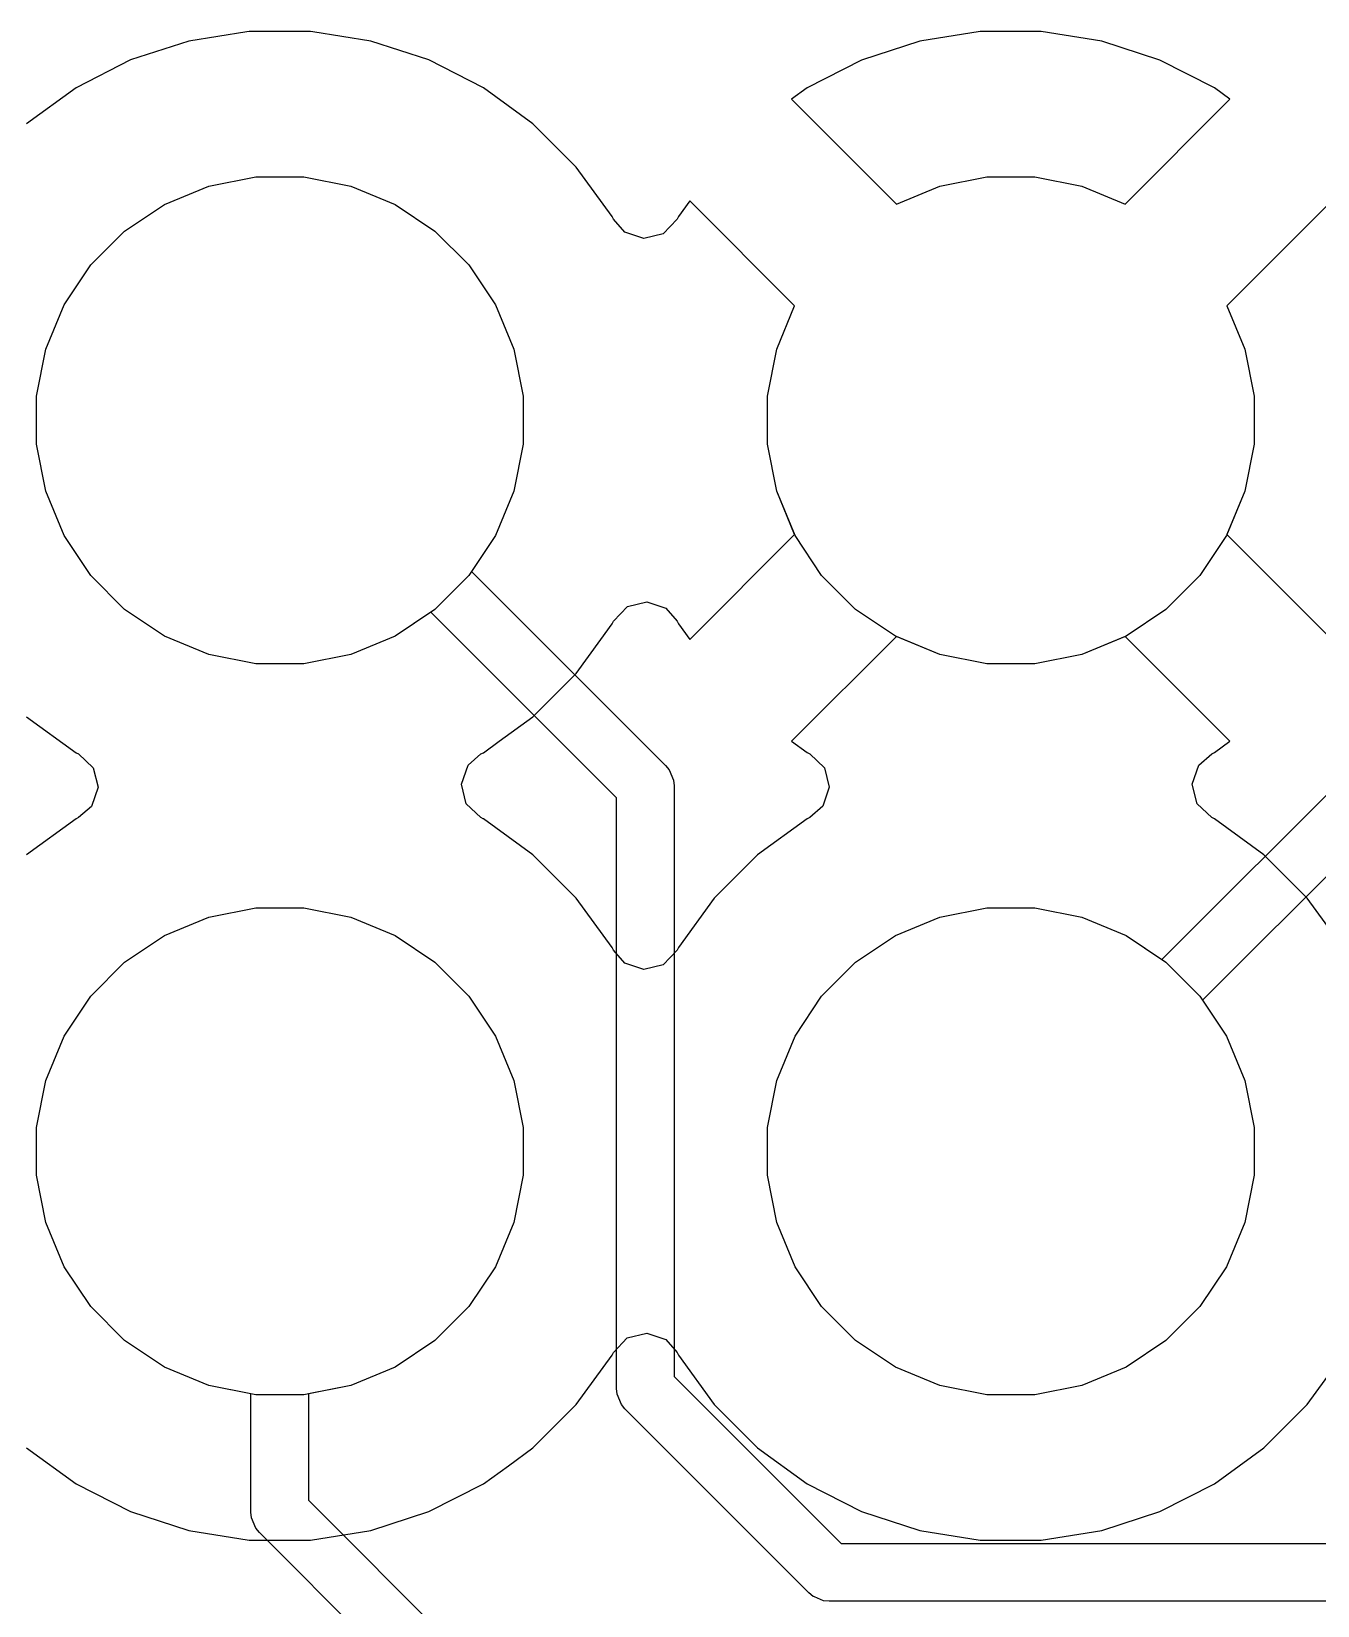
# Model space of a CAD drawing. Header units: inches. Extents: x 6.57 to 9.79, y -8.72 to -3.17.
# Drawn here: x 8.1074 to 8.2833, y -7.662 to -7.4467 of the extents above; entities that cross this region are included whole.
import ezdxf

# ---------------------------------------------------------------- set-up
doc = ezdxf.new("R2010")
doc.units = ezdxf.units.IN
doc.header["$MEASUREMENT"] = 0
doc.layers.add('In2.Cu', color=33, linetype='CONTINUOUS', true_color=0xce7d2c)

msp = doc.modelspace()

# ---------------------------------------------------------------- linework, layer by layer
at = {"layer": 'In2.Cu', "linetype": 'CONTINUOUS'}
for p, q in [((8.13685, -7.44677), (8.12892, -7.44802)), ((8.13685, -7.44677), (8.12892, -7.44802)), ((8.13685, -7.44677), (8.12892, -7.44802)), ((8.13685, -7.44677), (8.12892, -7.44802)), ((8.13719, -7.44671), (8.13685, -7.44677)), ((8.13719, -7.44671), (8.13685, -7.44677)), ((8.13719, -7.44671), (8.13685, -7.44677)), ((8.13719, -7.44671), (8.13685, -7.44677)), ((8.14555, -7.44671), (8.13719, -7.44671)), ((8.14555, -7.44671), (8.13719, -7.44671)), ((8.14555, -7.44671), (8.13719, -7.44671)), ((8.14555, -7.44671), (8.13719, -7.44671)), ((8.14589, -7.44677), (8.14555, -7.44671)), ((8.14589, -7.44677), (8.14555, -7.44671)), ((8.14589, -7.44677), (8.14555, -7.44671)), ((8.14589, -7.44677), (8.14555, -7.44671)), ((8.15382, -7.44802), (8.14589, -7.44677)), ((8.15382, -7.44802), (8.14589, -7.44677)), ((8.15382, -7.44802), (8.14589, -7.44677)), ((8.15382, -7.44802), (8.14589, -7.44677)), ((8.23719, -7.44673), (8.22892, -7.44804)), ((8.23719, -7.44673), (8.22892, -7.44804)), ((8.23719, -7.44673), (8.22892, -7.44804)), ((8.23719, -7.44673), (8.22892, -7.44804)), ((8.24555, -7.44673), (8.23719, -7.44673)), ((8.24555, -7.44673), (8.23719, -7.44673)), ((8.24555, -7.44673), (8.23719, -7.44673)), ((8.24555, -7.44673), (8.23719, -7.44673)), ((8.25382, -7.44804), (8.24555, -7.44673)), ((8.25382, -7.44804), (8.24555, -7.44673)), ((8.25382, -7.44804), (8.24555, -7.44673)), ((8.25382, -7.44804), (8.24555, -7.44673)), ((8.12892, -7.44802), (8.12096, -7.45061)), ((8.12892, -7.44802), (8.12096, -7.45061)), ((8.12892, -7.44802), (8.12096, -7.45061)), ((8.12892, -7.44802), (8.12096, -7.45061)), ((8.16178, -7.45061), (8.15382, -7.44802)), ((8.15382, -7.44802), (8.15382, -7.44802)), ((8.15382, -7.44802), (8.15382, -7.44802)), ((8.16178, -7.45061), (8.15382, -7.44802)), ((8.15382, -7.44802), (8.15382, -7.44802)), ((8.15382, -7.44802), (8.15382, -7.44802)), ((8.16178, -7.45061), (8.15382, -7.44802)), ((8.15382, -7.44802), (8.15382, -7.44802)), ((8.15382, -7.44802), (8.15382, -7.44802)), ((8.16178, -7.45061), (8.15382, -7.44802)), ((8.15382, -7.44802), (8.15382, -7.44802)), ((8.15382, -7.44802), (8.15382, -7.44802)), ((8.22892, -7.44804), (8.22097, -7.45063)), ((8.22892, -7.44804), (8.22097, -7.45063)), ((8.22892, -7.44804), (8.22097, -7.45063)), ((8.22892, -7.44804), (8.22097, -7.45063)), ((8.22892, -7.44804), (8.22892, -7.44804)), ((8.22892, -7.44804), (8.22892, -7.44804)), ((8.22892, -7.44804), (8.22892, -7.44804)), ((8.22892, -7.44804), (8.22892, -7.44804)), ((8.26177, -7.45063), (8.25382, -7.44804)), ((8.26177, -7.45063), (8.25382, -7.44804)), ((8.26177, -7.45063), (8.25382, -7.44804)), ((8.26177, -7.45063), (8.25382, -7.44804)), ((8.12096, -7.45061), (8.1135, -7.45441)), ((8.12096, -7.45061), (8.1135, -7.45441)), ((8.12096, -7.45061), (8.1135, -7.45441)), ((8.12096, -7.45061), (8.1135, -7.45441)), ((8.16924, -7.45441), (8.16178, -7.45061)), ((8.16178, -7.45061), (8.16178, -7.45061)), ((8.16178, -7.45061), (8.16178, -7.45061)), ((8.16924, -7.45441), (8.16178, -7.45061)), ((8.16178, -7.45061), (8.16178, -7.45061)), ((8.16178, -7.45061), (8.16178, -7.45061)), ((8.16924, -7.45441), (8.16178, -7.45061)), ((8.16178, -7.45061), (8.16178, -7.45061)), ((8.16178, -7.45061), (8.16178, -7.45061)), ((8.16924, -7.45441), (8.16178, -7.45061)), ((8.16178, -7.45061), (8.16178, -7.45061)), ((8.16178, -7.45061), (8.16178, -7.45061)), ((8.22097, -7.45063), (8.21351, -7.45443)), ((8.22097, -7.45063), (8.21351, -7.45443)), ((8.22097, -7.45063), (8.21351, -7.45443)), ((8.22097, -7.45063), (8.21351, -7.45443)), ((8.26923, -7.45442), (8.26177, -7.45063)), ((8.26923, -7.45442), (8.26177, -7.45063)), ((8.26923, -7.45442), (8.26177, -7.45063)), ((8.26923, -7.45442), (8.26177, -7.45063)), ((8.1135, -7.45441), (8.10673, -7.45933)), ((8.1135, -7.45441), (8.10673, -7.45933)), ((8.1135, -7.45441), (8.10673, -7.45933)), ((8.1135, -7.45441), (8.10673, -7.45933)), ((8.17601, -7.45933), (8.16924, -7.45441)), ((8.17601, -7.45933), (8.16924, -7.45441)), ((8.17601, -7.45933), (8.16924, -7.45441)), ((8.17601, -7.45933), (8.16924, -7.45441)), ((8.21351, -7.45443), (8.21138, -7.45597)), ((8.21351, -7.45443), (8.21138, -7.45597)), ((8.21351, -7.45443), (8.21138, -7.45597)), ((8.21351, -7.45443), (8.21138, -7.45597)), ((8.27136, -7.45597), (8.26923, -7.45442)), ((8.27136, -7.45597), (8.26923, -7.45442)), ((8.27136, -7.45597), (8.26923, -7.45442)), ((8.27136, -7.45597), (8.26923, -7.45442)), ((8.21138, -7.45597), (8.21138, -7.45597)), ((8.21138, -7.45597), (8.22572, -7.47032)), ((8.21138, -7.45597), (8.21138, -7.45597)), ((8.21138, -7.45597), (8.22572, -7.47032)), ((8.21138, -7.45597), (8.21138, -7.45597)), ((8.21138, -7.45597), (8.22572, -7.47032)), ((8.21138, -7.45597), (8.21138, -7.45597)), ((8.21138, -7.45597), (8.22572, -7.47032)), ((8.25702, -7.47032), (8.27136, -7.45597)), ((8.25702, -7.47032), (8.27136, -7.45597)), ((8.25702, -7.47032), (8.27136, -7.45597)), ((8.25702, -7.47032), (8.27136, -7.45597)), ((8.18193, -7.46525), (8.17601, -7.45933)), ((8.18193, -7.46525), (8.17601, -7.45933)), ((8.18193, -7.46525), (8.17601, -7.45933)), ((8.18193, -7.46525), (8.17601, -7.45933)), ((8.18684, -7.47202), (8.18193, -7.46525)), ((8.18684, -7.47202), (8.18193, -7.46525)), ((8.18684, -7.47202), (8.18193, -7.46525)), ((8.18684, -7.47202), (8.18193, -7.46525)), ((8.1256, -7.47037), (8.13166, -7.46786)), ((8.1256, -7.47037), (8.13166, -7.46786)), ((8.1256, -7.47037), (8.13166, -7.46786)), ((8.1256, -7.47037), (8.13166, -7.46786)), ((8.13166, -7.46786), (8.13809, -7.46658)), ((8.13166, -7.46786), (8.13809, -7.46658)), ((8.13166, -7.46786), (8.13809, -7.46658)), ((8.13166, -7.46786), (8.13809, -7.46658)), ((8.13809, -7.46658), (8.14465, -7.46658)), ((8.13809, -7.46658), (8.14465, -7.46658)), ((8.13809, -7.46658), (8.14465, -7.46658)), ((8.13809, -7.46658), (8.14465, -7.46658)), ((8.14465, -7.46658), (8.15108, -7.46786)), ((8.14465, -7.46658), (8.15108, -7.46786)), ((8.14465, -7.46658), (8.15108, -7.46786)), ((8.14465, -7.46658), (8.15108, -7.46786)), ((8.15108, -7.46786), (8.15715, -7.47037)), ((8.15108, -7.46786), (8.15715, -7.47037)), ((8.15108, -7.46786), (8.15715, -7.47037)), ((8.15108, -7.46786), (8.15715, -7.47037)), ((8.22572, -7.47032), (8.23166, -7.46786)), ((8.22572, -7.47032), (8.23166, -7.46786)), ((8.22572, -7.47032), (8.23166, -7.46786)), ((8.22572, -7.47032), (8.23166, -7.46786)), ((8.23166, -7.46786), (8.23809, -7.46658)), ((8.23166, -7.46786), (8.23809, -7.46658)), ((8.23166, -7.46786), (8.23809, -7.46658)), ((8.23166, -7.46786), (8.23809, -7.46658)), ((8.23809, -7.46658), (8.24465, -7.46658)), ((8.23809, -7.46658), (8.24465, -7.46658)), ((8.23809, -7.46658), (8.24465, -7.46658)), ((8.23809, -7.46658), (8.24465, -7.46658)), ((8.24465, -7.46658), (8.25108, -7.46786)), ((8.24465, -7.46658), (8.25108, -7.46786)), ((8.24465, -7.46658), (8.25108, -7.46786)), ((8.24465, -7.46658), (8.25108, -7.46786)), ((8.25108, -7.46786), (8.25702, -7.47032)), ((8.25108, -7.46786), (8.25702, -7.47032)), ((8.25108, -7.46786), (8.25702, -7.47032)), ((8.25108, -7.46786), (8.25702, -7.47032)), ((8.12014, -7.47401), (8.1256, -7.47037)), ((8.12014, -7.47401), (8.1256, -7.47037)), ((8.12014, -7.47401), (8.1256, -7.47037)), ((8.12014, -7.47401), (8.1256, -7.47037)), ((8.15715, -7.47037), (8.1626, -7.47401)), ((8.15715, -7.47037), (8.1626, -7.47401)), ((8.15715, -7.47037), (8.1626, -7.47401)), ((8.15715, -7.47037), (8.1626, -7.47401)), ((8.19746, -7.46989), (8.19591, -7.47203)), ((8.19746, -7.46989), (8.19591, -7.47203)), ((8.19746, -7.46989), (8.19591, -7.47203)), ((8.19746, -7.46989), (8.19591, -7.47203)), ((8.2118, -7.48424), (8.19746, -7.46989)), ((8.19746, -7.46989), (8.19746, -7.46989)), ((8.2118, -7.48424), (8.19746, -7.46989)), ((8.19746, -7.46989), (8.19746, -7.46989)), ((8.2118, -7.48424), (8.19746, -7.46989)), ((8.19746, -7.46989), (8.19746, -7.46989)), ((8.2118, -7.48424), (8.19746, -7.46989)), ((8.19746, -7.46989), (8.19746, -7.46989)), ((8.28528, -7.46989), (8.27094, -7.48424)), ((8.28528, -7.46989), (8.27094, -7.48424)), ((8.28528, -7.46989), (8.27094, -7.48424)), ((8.28528, -7.46989), (8.27094, -7.48424)), ((8.18703, -7.47238), (8.18684, -7.47202)), ((8.18684, -7.47202), (8.18684, -7.47202)), ((8.18684, -7.47202), (8.18684, -7.47202)), ((8.18703, -7.47238), (8.18684, -7.47202)), ((8.18684, -7.47202), (8.18684, -7.47202)), ((8.18684, -7.47202), (8.18684, -7.47202)), ((8.18703, -7.47238), (8.18684, -7.47202)), ((8.18684, -7.47202), (8.18684, -7.47202)), ((8.18684, -7.47202), (8.18684, -7.47202)), ((8.18703, -7.47238), (8.18684, -7.47202)), ((8.18684, -7.47202), (8.18684, -7.47202)), ((8.18684, -7.47202), (8.18684, -7.47202)), ((8.18857, -7.47416), (8.18703, -7.47238)), ((8.18857, -7.47416), (8.18703, -7.47238)), ((8.18857, -7.47416), (8.18703, -7.47238)), ((8.18857, -7.47416), (8.18703, -7.47238)), ((8.19573, -7.47238), (8.19384, -7.47438)), ((8.19573, -7.47238), (8.19384, -7.47438)), ((8.19573, -7.47238), (8.19384, -7.47438)), ((8.19573, -7.47238), (8.19384, -7.47438)), ((8.19591, -7.47203), (8.19573, -7.47238)), ((8.19591, -7.47203), (8.19573, -7.47238)), ((8.19591, -7.47203), (8.19573, -7.47238)), ((8.19591, -7.47203), (8.19573, -7.47238)), ((8.19591, -7.47203), (8.19591, -7.47203)), ((8.19591, -7.47203), (8.19591, -7.47203)), ((8.19591, -7.47203), (8.19591, -7.47203)), ((8.19591, -7.47203), (8.19591, -7.47203)), ((8.1155, -7.47865), (8.12014, -7.47401)), ((8.1155, -7.47865), (8.12014, -7.47401)), ((8.1155, -7.47865), (8.12014, -7.47401)), ((8.1155, -7.47865), (8.12014, -7.47401)), ((8.1626, -7.47401), (8.16724, -7.47865)), ((8.1626, -7.47401), (8.16724, -7.47865)), ((8.1626, -7.47401), (8.16724, -7.47865)), ((8.1626, -7.47401), (8.16724, -7.47865)), ((8.19117, -7.47504), (8.18857, -7.47416)), ((8.19117, -7.47504), (8.18857, -7.47416)), ((8.19117, -7.47504), (8.18857, -7.47416)), ((8.19117, -7.47504), (8.18857, -7.47416)), ((8.19384, -7.47438), (8.19117, -7.47504)), ((8.19384, -7.47438), (8.19117, -7.47504)), ((8.19384, -7.47438), (8.19117, -7.47504)), ((8.19384, -7.47438), (8.19117, -7.47504)), ((8.11186, -7.48411), (8.1155, -7.47865)), ((8.11186, -7.48411), (8.1155, -7.47865)), ((8.11186, -7.48411), (8.1155, -7.47865)), ((8.11186, -7.48411), (8.1155, -7.47865)), ((8.16724, -7.47865), (8.17088, -7.48411)), ((8.16724, -7.47865), (8.17088, -7.48411)), ((8.16724, -7.47865), (8.17088, -7.48411)), ((8.16724, -7.47865), (8.17088, -7.48411)), ((8.10935, -7.49017), (8.11186, -7.48411)), ((8.10935, -7.49017), (8.11186, -7.48411)), ((8.10935, -7.49017), (8.11186, -7.48411)), ((8.10935, -7.49017), (8.11186, -7.48411)), ((8.17088, -7.48411), (8.17339, -7.49017)), ((8.17088, -7.48411), (8.17339, -7.49017)), ((8.17088, -7.48411), (8.17339, -7.49017)), ((8.17088, -7.48411), (8.17339, -7.49017)), ((8.20935, -7.49017), (8.2118, -7.48424)), ((8.20935, -7.49017), (8.2118, -7.48424)), ((8.20935, -7.49017), (8.2118, -7.48424)), ((8.20935, -7.49017), (8.2118, -7.48424)), ((8.27094, -7.48424), (8.27339, -7.49017)), ((8.27094, -7.48424), (8.27339, -7.49017)), ((8.27094, -7.48424), (8.27339, -7.49017)), ((8.27094, -7.48424), (8.27339, -7.49017)), ((8.10807, -7.4966), (8.10935, -7.49017)), ((8.10807, -7.4966), (8.10935, -7.49017)), ((8.10807, -7.4966), (8.10935, -7.49017)), ((8.10807, -7.4966), (8.10935, -7.49017)), ((8.17339, -7.49017), (8.17467, -7.4966)), ((8.17339, -7.49017), (8.17467, -7.4966)), ((8.17339, -7.49017), (8.17467, -7.4966)), ((8.17339, -7.49017), (8.17467, -7.4966)), ((8.20807, -7.4966), (8.20935, -7.49017)), ((8.20807, -7.4966), (8.20935, -7.49017)), ((8.20807, -7.4966), (8.20935, -7.49017)), ((8.20807, -7.4966), (8.20935, -7.49017)), ((8.27339, -7.49017), (8.27467, -7.4966)), ((8.27339, -7.49017), (8.27467, -7.4966)), ((8.27339, -7.49017), (8.27467, -7.4966)), ((8.27339, -7.49017), (8.27467, -7.4966)), ((8.10807, -7.50316), (8.10807, -7.4966)), ((8.10807, -7.50316), (8.10807, -7.4966)), ((8.10807, -7.50316), (8.10807, -7.4966)), ((8.10807, -7.50316), (8.10807, -7.4966)), ((8.17467, -7.4966), (8.17467, -7.50316)), ((8.17467, -7.4966), (8.17467, -7.50316)), ((8.17467, -7.4966), (8.17467, -7.50316)), ((8.17467, -7.4966), (8.17467, -7.50316)), ((8.20807, -7.50316), (8.20807, -7.4966)), ((8.20807, -7.50316), (8.20807, -7.4966)), ((8.20807, -7.50316), (8.20807, -7.4966)), ((8.20807, -7.50316), (8.20807, -7.4966)), ((8.27467, -7.4966), (8.27467, -7.50316)), ((8.27467, -7.4966), (8.27467, -7.50316)), ((8.27467, -7.4966), (8.27467, -7.50316)), ((8.27467, -7.4966), (8.27467, -7.50316)), ((8.10935, -7.5096), (8.10807, -7.50316)), ((8.10935, -7.5096), (8.10807, -7.50316)), ((8.10935, -7.5096), (8.10807, -7.50316)), ((8.10935, -7.5096), (8.10807, -7.50316)), ((8.17467, -7.50316), (8.17339, -7.5096)), ((8.17467, -7.50316), (8.17339, -7.5096)), ((8.17467, -7.50316), (8.17339, -7.5096)), ((8.17467, -7.50316), (8.17339, -7.5096)), ((8.20935, -7.5096), (8.20807, -7.50316)), ((8.20935, -7.5096), (8.20807, -7.50316)), ((8.20935, -7.5096), (8.20807, -7.50316)), ((8.20935, -7.5096), (8.20807, -7.50316)), ((8.27467, -7.50316), (8.27339, -7.5096)), ((8.27467, -7.50316), (8.27339, -7.5096)), ((8.27467, -7.50316), (8.27339, -7.5096)), ((8.27467, -7.50316), (8.27339, -7.5096)), ((8.11186, -7.51566), (8.10935, -7.5096)), ((8.11186, -7.51566), (8.10935, -7.5096)), ((8.11186, -7.51566), (8.10935, -7.5096)), ((8.11186, -7.51566), (8.10935, -7.5096)), ((8.17339, -7.5096), (8.17088, -7.51566)), ((8.17339, -7.5096), (8.17088, -7.51566)), ((8.17339, -7.5096), (8.17088, -7.51566)), ((8.17339, -7.5096), (8.17088, -7.51566)), ((8.2118, -7.51553), (8.20935, -7.5096)), ((8.21186, -7.51566), (8.20935, -7.5096)), ((8.2118, -7.51553), (8.20935, -7.5096)), ((8.2118, -7.51553), (8.20935, -7.5096)), ((8.27339, -7.5096), (8.27088, -7.51566)), ((8.27339, -7.5096), (8.27094, -7.51553)), ((8.27339, -7.5096), (8.27094, -7.51553)), ((8.27339, -7.5096), (8.27094, -7.51553)), ((8.1155, -7.52111), (8.11186, -7.51566)), ((8.1155, -7.52111), (8.11186, -7.51566)), ((8.1155, -7.52111), (8.11186, -7.51566)), ((8.1155, -7.52111), (8.11186, -7.51566)), ((8.17088, -7.51566), (8.16724, -7.52111)), ((8.17088, -7.51566), (8.16724, -7.52111)), ((8.17088, -7.51566), (8.16724, -7.52111)), ((8.17088, -7.51566), (8.16761, -7.52056)), ((8.19746, -7.52987), (8.2118, -7.51553)), ((8.19746, -7.52987), (8.2118, -7.51553)), ((8.19746, -7.52987), (8.2118, -7.51553)), ((8.2155, -7.52111), (8.21186, -7.51566)), ((8.27088, -7.51566), (8.26724, -7.52111)), ((8.27094, -7.51553), (8.28528, -7.52987)), ((8.27094, -7.51553), (8.28528, -7.52987)), ((8.27094, -7.51553), (8.28528, -7.52987)), ((8.12014, -7.52575), (8.1155, -7.52111)), ((8.12014, -7.52575), (8.1155, -7.52111)), ((8.12014, -7.52575), (8.1155, -7.52111)), ((8.12014, -7.52575), (8.1155, -7.52111)), ((8.16724, -7.52111), (8.1626, -7.52575)), ((8.16724, -7.52111), (8.1626, -7.52575)), ((8.16724, -7.52111), (8.1626, -7.52575)), ((8.16761, -7.52056), (8.19416, -7.5471)), ((8.22014, -7.52575), (8.2155, -7.52111)), ((8.26724, -7.52111), (8.2626, -7.52575)), ((8.1256, -7.5294), (8.12014, -7.52575)), ((8.1256, -7.5294), (8.12014, -7.52575)), ((8.1256, -7.5294), (8.12014, -7.52575)), ((8.1256, -7.5294), (8.12014, -7.52575)), ((8.1626, -7.52575), (8.15715, -7.5294)), ((8.1626, -7.52575), (8.15715, -7.5294)), ((8.1626, -7.52575), (8.15715, -7.5294)), ((8.16204, -7.52612), (8.15715, -7.5294)), ((8.18744, -7.55152), (8.16204, -7.52612)), ((8.18703, -7.52738), (8.18892, -7.52538)), ((8.18703, -7.52738), (8.18892, -7.52538)), ((8.18703, -7.52738), (8.18892, -7.52538)), ((8.18892, -7.52538), (8.19159, -7.52472)), ((8.18892, -7.52538), (8.19159, -7.52472)), ((8.18892, -7.52538), (8.19159, -7.52472)), ((8.19159, -7.52472), (8.19419, -7.52561)), ((8.19159, -7.52472), (8.19419, -7.52561)), ((8.19159, -7.52472), (8.19419, -7.52561)), ((8.19419, -7.52561), (8.19573, -7.52738)), ((8.19419, -7.52561), (8.19573, -7.52738)), ((8.19419, -7.52561), (8.19573, -7.52738)), ((8.2256, -7.5294), (8.22014, -7.52575)), ((8.2626, -7.52575), (8.25715, -7.5294)), ((8.1853, -7.52987), (8.18684, -7.52775)), ((8.1853, -7.52987), (8.18684, -7.52775)), ((8.1853, -7.52987), (8.18684, -7.52775)), ((8.18684, -7.52775), (8.18703, -7.52738)), ((8.18684, -7.52775), (8.18703, -7.52738)), ((8.18684, -7.52775), (8.18703, -7.52738)), ((8.19573, -7.52738), (8.19591, -7.52774)), ((8.19573, -7.52738), (8.19591, -7.52774)), ((8.19573, -7.52738), (8.19591, -7.52774)), ((8.19591, -7.52774), (8.19746, -7.52987)), ((8.19591, -7.52774), (8.19746, -7.52987)), ((8.19591, -7.52774), (8.19746, -7.52987)), ((8.13166, -7.53191), (8.1256, -7.5294)), ((8.13166, -7.53191), (8.1256, -7.5294)), ((8.13166, -7.53191), (8.1256, -7.5294)), ((8.13166, -7.53191), (8.1256, -7.5294)), ((8.15715, -7.5294), (8.15108, -7.53191)), ((8.15715, -7.5294), (8.15108, -7.53191)), ((8.15715, -7.5294), (8.15108, -7.53191)), ((8.15715, -7.5294), (8.15108, -7.53191)), ((8.18193, -7.53452), (8.1853, -7.52987)), ((8.18193, -7.53452), (8.1853, -7.52987)), ((8.18193, -7.53452), (8.1853, -7.52987)), ((8.22572, -7.52945), (8.21138, -7.54379)), ((8.22572, -7.52945), (8.21138, -7.54379)), ((8.22572, -7.52945), (8.21138, -7.54379)), ((8.23166, -7.53191), (8.2256, -7.5294)), ((8.23166, -7.53191), (8.22572, -7.52945)), ((8.23166, -7.53191), (8.22572, -7.52945)), ((8.23166, -7.53191), (8.22572, -7.52945)), ((8.25715, -7.5294), (8.25108, -7.53191)), ((8.25702, -7.52945), (8.25108, -7.53191)), ((8.25702, -7.52945), (8.25108, -7.53191)), ((8.25702, -7.52945), (8.25108, -7.53191)), ((8.27136, -7.54379), (8.25702, -7.52945)), ((8.27136, -7.54379), (8.25702, -7.52945)), ((8.27136, -7.54379), (8.25702, -7.52945)), ((8.13809, -7.53319), (8.13166, -7.53191)), ((8.13809, -7.53319), (8.13166, -7.53191)), ((8.13809, -7.53319), (8.13166, -7.53191)), ((8.13809, -7.53319), (8.13166, -7.53191)), ((8.15108, -7.53191), (8.14465, -7.53319)), ((8.15108, -7.53191), (8.14465, -7.53319)), ((8.15108, -7.53191), (8.14465, -7.53319)), ((8.15108, -7.53191), (8.14465, -7.53319)), ((8.23809, -7.53319), (8.23166, -7.53191)), ((8.23809, -7.53319), (8.23166, -7.53191)), ((8.23809, -7.53319), (8.23166, -7.53191)), ((8.23809, -7.53319), (8.23166, -7.53191)), ((8.25108, -7.53191), (8.24465, -7.53319)), ((8.25108, -7.53191), (8.24465, -7.53319)), ((8.25108, -7.53191), (8.24465, -7.53319)), ((8.25108, -7.53191), (8.24465, -7.53319)), ((8.14465, -7.53319), (8.13809, -7.53319)), ((8.14465, -7.53319), (8.13809, -7.53319)), ((8.14465, -7.53319), (8.13809, -7.53319)), ((8.14465, -7.53319), (8.13809, -7.53319)), ((8.17601, -7.54044), (8.18193, -7.53452)), ((8.17601, -7.54044), (8.18193, -7.53452)), ((8.17601, -7.54044), (8.18193, -7.53452)), ((8.18193, -7.53452), (8.18193, -7.53452)), ((8.18193, -7.53452), (8.18193, -7.53452)), ((8.18193, -7.53452), (8.18193, -7.53452)), ((8.18193, -7.53452), (8.18193, -7.53452)), ((8.18193, -7.53452), (8.18193, -7.53452)), ((8.18193, -7.53452), (8.18193, -7.53452)), ((8.24465, -7.53319), (8.23809, -7.53319)), ((8.24465, -7.53319), (8.23809, -7.53319)), ((8.24465, -7.53319), (8.23809, -7.53319)), ((8.24465, -7.53319), (8.23809, -7.53319)), ((8.10673, -7.54044), (8.1135, -7.54536)), ((8.17139, -7.54379), (8.17601, -7.54044)), ((8.17139, -7.54379), (8.17601, -7.54044)), ((8.17139, -7.54379), (8.17601, -7.54044)), ((8.17601, -7.54044), (8.17601, -7.54044)), ((8.17601, -7.54044), (8.17601, -7.54044)), ((8.17601, -7.54044), (8.17601, -7.54044)), ((8.17601, -7.54044), (8.17601, -7.54044)), ((8.17601, -7.54044), (8.17601, -7.54044)), ((8.17601, -7.54044), (8.17601, -7.54044)), ((8.1135, -7.54536), (8.11385, -7.54553)), ((8.11385, -7.54553), (8.11585, -7.54742)), ((8.16712, -7.54707), (8.16889, -7.54553)), ((8.16712, -7.54707), (8.16889, -7.54553)), ((8.16712, -7.54707), (8.16889, -7.54553)), ((8.16889, -7.54553), (8.16924, -7.54536)), ((8.16889, -7.54553), (8.16924, -7.54536)), ((8.16889, -7.54553), (8.16924, -7.54536)), ((8.16924, -7.54536), (8.17139, -7.54379)), ((8.16924, -7.54536), (8.17139, -7.54379)), ((8.16924, -7.54536), (8.17139, -7.54379)), ((8.21138, -7.54379), (8.21138, -7.54379)), ((8.21138, -7.54379), (8.21351, -7.54534)), ((8.21138, -7.54379), (8.21138, -7.54379)), ((8.21138, -7.54379), (8.21351, -7.54534)), ((8.21138, -7.54379), (8.21138, -7.54379)), ((8.21138, -7.54379), (8.21351, -7.54534)), ((8.21351, -7.54534), (8.21351, -7.54534)), ((8.21351, -7.54534), (8.21387, -7.54552)), ((8.21351, -7.54534), (8.21351, -7.54534)), ((8.21351, -7.54534), (8.21387, -7.54552)), ((8.21351, -7.54534), (8.21351, -7.54534)), ((8.21351, -7.54534), (8.21387, -7.54552)), ((8.21387, -7.54552), (8.21587, -7.54741)), ((8.21387, -7.54552), (8.21587, -7.54741)), ((8.21387, -7.54552), (8.21587, -7.54741)), ((8.26204, -7.57364), (8.29048, -7.54521)), ((8.2671, -7.54706), (8.26887, -7.54552)), ((8.2671, -7.54706), (8.26887, -7.54552)), ((8.2671, -7.54706), (8.26887, -7.54552)), ((8.26887, -7.54552), (8.26923, -7.54534)), ((8.26887, -7.54552), (8.26923, -7.54534)), ((8.26887, -7.54552), (8.26923, -7.54534)), ((8.26923, -7.54534), (8.27136, -7.54379)), ((8.26923, -7.54534), (8.27136, -7.54379)), ((8.26923, -7.54534), (8.27136, -7.54379)), ((8.27136, -7.54379), (8.27136, -7.54379)), ((8.27136, -7.54379), (8.27136, -7.54379)), ((8.27136, -7.54379), (8.27136, -7.54379)), ((8.11585, -7.54742), (8.11651, -7.55009)), ((8.16623, -7.54967), (8.16712, -7.54707)), ((8.16623, -7.54967), (8.16712, -7.54707)), ((8.16623, -7.54967), (8.16712, -7.54707)), ((8.19416, -7.5471), (8.19465, -7.5477)), ((8.19465, -7.5477), (8.19465, -7.5477)), ((8.19465, -7.5477), (8.19524, -7.54912)), ((8.21587, -7.54741), (8.21653, -7.55008)), ((8.21587, -7.54741), (8.21653, -7.55008)), ((8.21587, -7.54741), (8.21653, -7.55008)), ((8.26621, -7.54966), (8.2671, -7.54706)), ((8.26621, -7.54966), (8.2671, -7.54706)), ((8.26621, -7.54966), (8.2671, -7.54706)), ((8.11651, -7.55009), (8.11562, -7.5527)), ((8.16689, -7.55234), (8.16623, -7.54967)), ((8.16689, -7.55234), (8.16623, -7.54967)), ((8.16689, -7.55234), (8.16623, -7.54967)), ((8.19524, -7.54912), (8.19531, -7.54989)), ((8.19531, -7.54989), (8.19531, -7.63069)), ((8.21653, -7.55008), (8.21564, -7.55268)), ((8.21653, -7.55008), (8.21564, -7.55268)), ((8.21653, -7.55008), (8.21564, -7.55268)), ((8.26687, -7.55233), (8.26621, -7.54966)), ((8.26687, -7.55233), (8.26621, -7.54966)), ((8.26687, -7.55233), (8.26621, -7.54966)), ((8.18744, -7.63232), (8.18744, -7.55152)), ((8.29489, -7.55193), (8.26761, -7.57921)), ((8.1135, -7.55441), (8.10673, -7.55933)), ((8.11385, -7.55423), (8.1135, -7.55441)), ((8.11562, -7.5527), (8.11385, -7.55423)), ((8.16889, -7.55423), (8.16689, -7.55234)), ((8.16889, -7.55423), (8.16689, -7.55234)), ((8.16889, -7.55423), (8.16689, -7.55234)), ((8.16921, -7.55439), (8.16889, -7.55423)), ((8.16921, -7.55439), (8.16889, -7.55423)), ((8.16921, -7.55439), (8.16889, -7.55423)), ((8.16924, -7.55441), (8.16921, -7.55439)), ((8.16924, -7.55441), (8.16921, -7.55439)), ((8.16924, -7.55441), (8.16921, -7.55439)), ((8.17601, -7.55933), (8.16924, -7.55441)), ((8.17601, -7.55933), (8.16924, -7.55441)), ((8.17601, -7.55933), (8.16924, -7.55441)), ((8.2135, -7.55441), (8.20673, -7.55933)), ((8.2135, -7.55441), (8.20673, -7.55933)), ((8.2135, -7.55441), (8.20673, -7.55933)), ((8.21387, -7.55422), (8.2135, -7.55441)), ((8.21387, -7.55422), (8.2135, -7.55441)), ((8.21387, -7.55422), (8.2135, -7.55441)), ((8.21564, -7.55268), (8.21387, -7.55422)), ((8.21564, -7.55268), (8.21387, -7.55422)), ((8.21564, -7.55268), (8.21387, -7.55422)), ((8.26887, -7.55422), (8.26687, -7.55233)), ((8.26887, -7.55422), (8.26687, -7.55233)), ((8.26887, -7.55422), (8.26687, -7.55233)), ((8.26924, -7.55441), (8.26887, -7.55422)), ((8.26924, -7.55441), (8.26887, -7.55422)), ((8.26924, -7.55441), (8.26887, -7.55422)), ((8.27601, -7.55933), (8.26924, -7.55441)), ((8.27601, -7.55933), (8.26924, -7.55441)), ((8.27601, -7.55933), (8.26924, -7.55441)), ((8.18193, -7.56525), (8.17601, -7.55933)), ((8.18193, -7.56525), (8.17601, -7.55933)), ((8.18193, -7.56525), (8.17601, -7.55933)), ((8.20673, -7.55933), (8.20081, -7.56525)), ((8.20673, -7.55933), (8.20081, -7.56525)), ((8.20673, -7.55933), (8.20081, -7.56525)), ((8.28193, -7.56525), (8.27601, -7.55933)), ((8.28193, -7.56525), (8.27601, -7.55933)), ((8.28193, -7.56525), (8.27601, -7.55933)), ((8.18684, -7.57202), (8.18193, -7.56525)), ((8.18684, -7.57202), (8.18193, -7.56525)), ((8.18684, -7.57202), (8.18193, -7.56525)), ((8.20081, -7.56525), (8.1959, -7.57202)), ((8.20081, -7.56525), (8.1959, -7.57202)), ((8.20081, -7.56525), (8.1959, -7.57202)), ((8.28684, -7.57202), (8.28193, -7.56525)), ((8.28684, -7.57202), (8.28193, -7.56525)), ((8.28684, -7.57202), (8.28193, -7.56525)), ((8.13166, -7.56786), (8.13809, -7.56658)), ((8.13166, -7.56786), (8.13809, -7.56658)), ((8.13166, -7.56786), (8.13809, -7.56658)), ((8.13166, -7.56786), (8.13809, -7.56658)), ((8.13809, -7.56658), (8.14465, -7.56658)), ((8.13809, -7.56658), (8.14465, -7.56658)), ((8.13809, -7.56658), (8.14465, -7.56658)), ((8.13809, -7.56658), (8.14465, -7.56658)), ((8.14465, -7.56658), (8.15108, -7.56786)), ((8.14465, -7.56658), (8.15108, -7.56786)), ((8.14465, -7.56658), (8.15108, -7.56786)), ((8.14465, -7.56658), (8.15108, -7.56786)), ((8.23166, -7.56786), (8.23809, -7.56658)), ((8.23166, -7.56786), (8.23809, -7.56658)), ((8.23166, -7.56786), (8.23809, -7.56658)), ((8.23166, -7.56786), (8.23809, -7.56658)), ((8.23809, -7.56658), (8.24465, -7.56658)), ((8.23809, -7.56658), (8.24465, -7.56658)), ((8.23809, -7.56658), (8.24465, -7.56658)), ((8.23809, -7.56658), (8.24465, -7.56658)), ((8.24465, -7.56658), (8.25108, -7.56786)), ((8.24465, -7.56658), (8.25108, -7.56786)), ((8.24465, -7.56658), (8.25108, -7.56786)), ((8.24465, -7.56658), (8.25108, -7.56786)), ((8.1256, -7.57037), (8.13166, -7.56786)), ((8.1256, -7.57037), (8.13166, -7.56786)), ((8.1256, -7.57037), (8.13166, -7.56786)), ((8.1256, -7.57037), (8.13166, -7.56786)), ((8.15108, -7.56786), (8.15715, -7.57037)), ((8.15108, -7.56786), (8.15715, -7.57037)), ((8.15108, -7.56786), (8.15715, -7.57037)), ((8.15108, -7.56786), (8.15715, -7.57037)), ((8.2256, -7.57037), (8.23166, -7.56786)), ((8.2256, -7.57037), (8.23166, -7.56786)), ((8.2256, -7.57037), (8.23166, -7.56786)), ((8.2256, -7.57037), (8.23166, -7.56786)), ((8.25108, -7.56786), (8.25715, -7.57037)), ((8.25108, -7.56786), (8.25715, -7.57037)), ((8.25108, -7.56786), (8.25715, -7.57037)), ((8.25108, -7.56786), (8.25715, -7.57037)), ((8.12014, -7.57401), (8.1256, -7.57037)), ((8.12014, -7.57401), (8.1256, -7.57037)), ((8.12014, -7.57401), (8.1256, -7.57037)), ((8.12014, -7.57401), (8.1256, -7.57037)), ((8.15715, -7.57037), (8.1626, -7.57401)), ((8.15715, -7.57037), (8.1626, -7.57401)), ((8.15715, -7.57037), (8.1626, -7.57401)), ((8.15715, -7.57037), (8.1626, -7.57401)), ((8.22014, -7.57401), (8.2256, -7.57037)), ((8.22014, -7.57401), (8.2256, -7.57037)), ((8.22014, -7.57401), (8.2256, -7.57037)), ((8.22014, -7.57401), (8.2256, -7.57037)), ((8.25715, -7.57037), (8.2626, -7.57401)), ((8.25715, -7.57037), (8.26204, -7.57364)), ((8.25715, -7.57037), (8.2626, -7.57401)), ((8.25715, -7.57037), (8.2626, -7.57401)), ((8.18702, -7.57236), (8.18684, -7.57202)), ((8.18702, -7.57236), (8.18684, -7.57202)), ((8.18702, -7.57236), (8.18684, -7.57202)), ((8.18856, -7.57413), (8.18702, -7.57236)), ((8.18856, -7.57413), (8.18702, -7.57236)), ((8.18856, -7.57413), (8.18702, -7.57236)), ((8.19572, -7.57236), (8.19383, -7.57436)), ((8.19572, -7.57236), (8.19383, -7.57436)), ((8.19572, -7.57236), (8.19383, -7.57436)), ((8.1959, -7.57202), (8.19572, -7.57236)), ((8.1959, -7.57202), (8.19572, -7.57236)), ((8.1959, -7.57202), (8.19572, -7.57236)), ((8.1155, -7.57865), (8.12014, -7.57401)), ((8.1155, -7.57865), (8.12014, -7.57401)), ((8.1155, -7.57865), (8.12014, -7.57401)), ((8.1155, -7.57865), (8.12014, -7.57401)), ((8.1626, -7.57401), (8.16724, -7.57865)), ((8.1626, -7.57401), (8.16724, -7.57865)), ((8.1626, -7.57401), (8.16724, -7.57865)), ((8.1626, -7.57401), (8.16724, -7.57865)), ((8.19116, -7.57502), (8.18856, -7.57413)), ((8.19116, -7.57502), (8.18856, -7.57413)), ((8.19116, -7.57502), (8.18856, -7.57413)), ((8.19383, -7.57436), (8.19116, -7.57502)), ((8.19383, -7.57436), (8.19116, -7.57502)), ((8.19383, -7.57436), (8.19116, -7.57502)), ((8.2155, -7.57865), (8.22014, -7.57401)), ((8.2155, -7.57865), (8.22014, -7.57401)), ((8.2155, -7.57865), (8.22014, -7.57401)), ((8.2155, -7.57865), (8.22014, -7.57401)), ((8.2626, -7.57401), (8.26724, -7.57865)), ((8.2626, -7.57401), (8.26724, -7.57865)), ((8.2626, -7.57401), (8.26724, -7.57865)), ((8.11186, -7.58411), (8.1155, -7.57865)), ((8.11186, -7.58411), (8.1155, -7.57865)), ((8.11186, -7.58411), (8.1155, -7.57865)), ((8.11186, -7.58411), (8.1155, -7.57865)), ((8.16724, -7.57865), (8.17088, -7.58411)), ((8.16724, -7.57865), (8.17088, -7.58411)), ((8.16724, -7.57865), (8.17088, -7.58411)), ((8.16724, -7.57865), (8.17088, -7.58411)), ((8.21186, -7.58411), (8.2155, -7.57865)), ((8.21186, -7.58411), (8.2155, -7.57865)), ((8.21186, -7.58411), (8.2155, -7.57865)), ((8.21186, -7.58411), (8.2155, -7.57865)), ((8.26724, -7.57865), (8.27088, -7.58411)), ((8.26724, -7.57865), (8.27088, -7.58411)), ((8.26724, -7.57865), (8.27088, -7.58411)), ((8.26761, -7.57921), (8.27088, -7.58411)), ((8.10935, -7.59017), (8.11186, -7.58411)), ((8.10935, -7.59017), (8.11186, -7.58411)), ((8.10935, -7.59017), (8.11186, -7.58411)), ((8.10935, -7.59017), (8.11186, -7.58411)), ((8.17088, -7.58411), (8.17339, -7.59017)), ((8.17088, -7.58411), (8.17339, -7.59017)), ((8.17088, -7.58411), (8.17339, -7.59017)), ((8.17088, -7.58411), (8.17339, -7.59017)), ((8.20935, -7.59017), (8.21186, -7.58411)), ((8.20935, -7.59017), (8.21186, -7.58411)), ((8.20935, -7.59017), (8.21186, -7.58411)), ((8.20935, -7.59017), (8.21186, -7.58411)), ((8.27088, -7.58411), (8.27339, -7.59017)), ((8.27088, -7.58411), (8.27339, -7.59017)), ((8.27088, -7.58411), (8.27339, -7.59017)), ((8.27088, -7.58411), (8.27339, -7.59017)), ((8.10807, -7.5966), (8.10935, -7.59017)), ((8.10807, -7.5966), (8.10935, -7.59017)), ((8.10807, -7.5966), (8.10935, -7.59017)), ((8.10807, -7.5966), (8.10935, -7.59017)), ((8.17339, -7.59017), (8.17467, -7.5966)), ((8.17339, -7.59017), (8.17467, -7.5966)), ((8.17339, -7.59017), (8.17467, -7.5966)), ((8.17339, -7.59017), (8.17467, -7.5966)), ((8.20807, -7.5966), (8.20935, -7.59017)), ((8.20807, -7.5966), (8.20935, -7.59017)), ((8.20807, -7.5966), (8.20935, -7.59017)), ((8.20807, -7.5966), (8.20935, -7.59017)), ((8.27339, -7.59017), (8.27467, -7.5966)), ((8.27339, -7.59017), (8.27467, -7.5966)), ((8.27339, -7.59017), (8.27467, -7.5966)), ((8.27339, -7.59017), (8.27467, -7.5966)), ((8.10807, -7.60316), (8.10807, -7.5966)), ((8.10807, -7.60316), (8.10807, -7.5966)), ((8.10807, -7.60316), (8.10807, -7.5966)), ((8.10807, -7.60316), (8.10807, -7.5966)), ((8.17467, -7.5966), (8.17467, -7.60316)), ((8.17467, -7.5966), (8.17467, -7.60316)), ((8.17467, -7.5966), (8.17467, -7.60316)), ((8.17467, -7.5966), (8.17467, -7.60316)), ((8.20807, -7.60316), (8.20807, -7.5966)), ((8.20807, -7.60316), (8.20807, -7.5966)), ((8.20807, -7.60316), (8.20807, -7.5966)), ((8.20807, -7.60316), (8.20807, -7.5966)), ((8.27467, -7.5966), (8.27467, -7.60316)), ((8.27467, -7.5966), (8.27467, -7.60316)), ((8.27467, -7.5966), (8.27467, -7.60316)), ((8.27467, -7.5966), (8.27467, -7.60316)), ((8.10935, -7.6096), (8.10807, -7.60316)), ((8.10935, -7.6096), (8.10807, -7.60316)), ((8.10935, -7.6096), (8.10807, -7.60316)), ((8.10935, -7.6096), (8.10807, -7.60316)), ((8.17467, -7.60316), (8.17339, -7.6096)), ((8.17467, -7.60316), (8.17339, -7.6096)), ((8.17467, -7.60316), (8.17339, -7.6096)), ((8.17467, -7.60316), (8.17339, -7.6096)), ((8.20935, -7.6096), (8.20807, -7.60316)), ((8.20935, -7.6096), (8.20807, -7.60316)), ((8.20935, -7.6096), (8.20807, -7.60316)), ((8.20935, -7.6096), (8.20807, -7.60316)), ((8.27467, -7.60316), (8.27339, -7.6096)), ((8.27467, -7.60316), (8.27339, -7.6096)), ((8.27467, -7.60316), (8.27339, -7.6096)), ((8.27467, -7.60316), (8.27339, -7.6096)), ((8.11186, -7.61566), (8.10935, -7.6096)), ((8.11186, -7.61566), (8.10935, -7.6096)), ((8.11186, -7.61566), (8.10935, -7.6096)), ((8.11186, -7.61566), (8.10935, -7.6096)), ((8.17339, -7.6096), (8.17088, -7.61566)), ((8.17339, -7.6096), (8.17088, -7.61566)), ((8.17339, -7.6096), (8.17088, -7.61566)), ((8.17339, -7.6096), (8.17088, -7.61566)), ((8.21186, -7.61566), (8.20935, -7.6096)), ((8.21186, -7.61566), (8.20935, -7.6096)), ((8.21186, -7.61566), (8.20935, -7.6096)), ((8.21186, -7.61566), (8.20935, -7.6096)), ((8.27339, -7.6096), (8.27088, -7.61566)), ((8.27339, -7.6096), (8.27088, -7.61566)), ((8.27339, -7.6096), (8.27088, -7.61566)), ((8.27339, -7.6096), (8.27088, -7.61566)), ((8.1155, -7.62111), (8.11186, -7.61566)), ((8.1155, -7.62111), (8.11186, -7.61566)), ((8.1155, -7.62111), (8.11186, -7.61566)), ((8.1155, -7.62111), (8.11186, -7.61566)), ((8.17088, -7.61566), (8.16724, -7.62111)), ((8.17088, -7.61566), (8.16724, -7.62111)), ((8.17088, -7.61566), (8.16724, -7.62111)), ((8.17088, -7.61566), (8.16724, -7.62111)), ((8.2155, -7.62111), (8.21186, -7.61566)), ((8.2155, -7.62111), (8.21186, -7.61566)), ((8.2155, -7.62111), (8.21186, -7.61566)), ((8.2155, -7.62111), (8.21186, -7.61566)), ((8.27088, -7.61566), (8.26724, -7.62111)), ((8.27088, -7.61566), (8.26724, -7.62111)), ((8.27088, -7.61566), (8.26724, -7.62111)), ((8.27088, -7.61566), (8.26724, -7.62111)), ((8.12014, -7.62575), (8.1155, -7.62111)), ((8.12014, -7.62575), (8.1155, -7.62111)), ((8.12014, -7.62575), (8.1155, -7.62111)), ((8.12014, -7.62575), (8.1155, -7.62111)), ((8.16724, -7.62111), (8.1626, -7.62575)), ((8.16724, -7.62111), (8.1626, -7.62575)), ((8.16724, -7.62111), (8.1626, -7.62575)), ((8.16724, -7.62111), (8.1626, -7.62575)), ((8.22014, -7.62575), (8.2155, -7.62111)), ((8.22014, -7.62575), (8.2155, -7.62111)), ((8.22014, -7.62575), (8.2155, -7.62111)), ((8.22014, -7.62575), (8.2155, -7.62111)), ((8.26724, -7.62111), (8.2626, -7.62575)), ((8.26724, -7.62111), (8.2626, -7.62575)), ((8.26724, -7.62111), (8.2626, -7.62575)), ((8.26724, -7.62111), (8.2626, -7.62575)), ((8.18702, -7.6274), (8.18891, -7.6254)), ((8.18702, -7.6274), (8.18891, -7.6254)), ((8.18702, -7.6274), (8.18891, -7.6254)), ((8.18891, -7.6254), (8.19158, -7.62474)), ((8.18891, -7.6254), (8.19158, -7.62474)), ((8.18891, -7.6254), (8.19158, -7.62474)), ((8.19158, -7.62474), (8.19418, -7.62563)), ((8.19158, -7.62474), (8.19418, -7.62563)), ((8.19158, -7.62474), (8.19418, -7.62563)), ((8.1256, -7.6294), (8.12014, -7.62575)), ((8.1256, -7.6294), (8.12014, -7.62575)), ((8.1256, -7.6294), (8.12014, -7.62575)), ((8.1256, -7.6294), (8.12014, -7.62575)), ((8.1626, -7.62575), (8.15715, -7.6294)), ((8.1626, -7.62575), (8.15715, -7.6294)), ((8.1626, -7.62575), (8.15715, -7.6294)), ((8.1626, -7.62575), (8.15715, -7.6294)), ((8.18684, -7.62775), (8.18702, -7.6274)), ((8.18684, -7.62775), (8.18702, -7.6274)), ((8.18684, -7.62775), (8.18702, -7.6274)), ((8.19418, -7.62563), (8.19572, -7.6274)), ((8.19418, -7.62563), (8.19572, -7.6274)), ((8.19418, -7.62563), (8.19572, -7.6274)), ((8.19572, -7.6274), (8.1959, -7.62775)), ((8.19572, -7.6274), (8.1959, -7.62775)), ((8.19572, -7.6274), (8.1959, -7.62775)), ((8.2256, -7.6294), (8.22014, -7.62575)), ((8.2256, -7.6294), (8.22014, -7.62575)), ((8.2256, -7.6294), (8.22014, -7.62575)), ((8.2256, -7.6294), (8.22014, -7.62575)), ((8.2626, -7.62575), (8.25715, -7.6294)), ((8.2626, -7.62575), (8.25715, -7.6294)), ((8.2626, -7.62575), (8.25715, -7.6294)), ((8.2626, -7.62575), (8.25715, -7.6294)), ((8.13166, -7.63191), (8.1256, -7.6294)), ((8.13166, -7.63191), (8.1256, -7.6294)), ((8.13166, -7.63191), (8.1256, -7.6294)), ((8.13166, -7.63191), (8.1256, -7.6294)), ((8.15715, -7.6294), (8.15108, -7.63191)), ((8.15715, -7.6294), (8.15108, -7.63191)), ((8.15715, -7.6294), (8.15108, -7.63191)), ((8.15715, -7.6294), (8.15108, -7.63191)), ((8.18193, -7.63452), (8.18684, -7.62775)), ((8.18193, -7.63452), (8.18684, -7.62775)), ((8.18193, -7.63452), (8.18684, -7.62775)), ((8.18684, -7.62775), (8.18684, -7.62775)), ((8.18684, -7.62775), (8.18684, -7.62775)), ((8.18684, -7.62775), (8.18684, -7.62775)), ((8.18684, -7.62775), (8.18684, -7.62775)), ((8.18684, -7.62775), (8.18684, -7.62775)), ((8.18684, -7.62775), (8.18684, -7.62775)), ((8.1959, -7.62775), (8.20081, -7.63452)), ((8.1959, -7.62775), (8.20081, -7.63452)), ((8.1959, -7.62775), (8.20081, -7.63452)), ((8.23166, -7.63191), (8.2256, -7.6294)), ((8.23166, -7.63191), (8.2256, -7.6294)), ((8.23166, -7.63191), (8.2256, -7.6294)), ((8.23166, -7.63191), (8.2256, -7.6294)), ((8.25715, -7.6294), (8.25108, -7.63191)), ((8.25715, -7.6294), (8.25108, -7.63191)), ((8.25715, -7.6294), (8.25108, -7.63191)), ((8.25715, -7.6294), (8.25108, -7.63191)), ((8.28193, -7.63452), (8.28684, -7.62775)), ((8.28193, -7.63452), (8.28684, -7.62775)), ((8.28193, -7.63452), (8.28684, -7.62775)), ((8.13809, -7.63319), (8.13166, -7.63191)), ((8.13743, -7.63306), (8.13166, -7.63191)), ((8.13809, -7.63319), (8.13166, -7.63191)), ((8.13809, -7.63319), (8.13166, -7.63191)), ((8.15108, -7.63191), (8.14465, -7.63319)), ((8.15108, -7.63191), (8.14465, -7.63319)), ((8.15108, -7.63191), (8.14465, -7.63319)), ((8.15108, -7.63191), (8.14531, -7.63306)), ((8.19531, -7.63069), (8.21817, -7.65354)), ((8.23809, -7.63319), (8.23166, -7.63191)), ((8.23809, -7.63319), (8.23166, -7.63191)), ((8.23809, -7.63319), (8.23166, -7.63191)), ((8.23809, -7.63319), (8.23166, -7.63191)), ((8.25108, -7.63191), (8.24465, -7.63319)), ((8.25108, -7.63191), (8.24465, -7.63319)), ((8.25108, -7.63191), (8.24465, -7.63319)), ((8.25108, -7.63191), (8.24465, -7.63319)), ((8.13743, -7.64924), (8.13743, -7.63306)), ((8.14465, -7.63319), (8.13809, -7.63319)), ((8.14465, -7.63319), (8.13809, -7.63319)), ((8.14465, -7.63319), (8.13809, -7.63319)), ((8.14531, -7.63306), (8.14531, -7.64761)), ((8.18751, -7.63309), (8.18744, -7.63232)), ((8.1881, -7.63451), (8.18751, -7.63309)), ((8.24465, -7.63319), (8.23809, -7.63319)), ((8.24465, -7.63319), (8.23809, -7.63319)), ((8.24465, -7.63319), (8.23809, -7.63319)), ((8.24465, -7.63319), (8.23809, -7.63319)), ((8.17601, -7.64044), (8.18193, -7.63452)), ((8.17601, -7.64044), (8.18193, -7.63452)), ((8.17601, -7.64044), (8.18193, -7.63452)), ((8.18193, -7.63452), (8.18193, -7.63452)), ((8.18193, -7.63452), (8.18193, -7.63452)), ((8.18193, -7.63452), (8.18193, -7.63452)), ((8.18193, -7.63452), (8.18193, -7.63452)), ((8.18193, -7.63452), (8.18193, -7.63452)), ((8.18193, -7.63452), (8.18193, -7.63452)), ((8.18859, -7.6351), (8.1881, -7.63451)), ((8.21375, -7.66026), (8.18859, -7.6351)), ((8.20081, -7.63452), (8.20673, -7.64044)), ((8.20081, -7.63452), (8.20673, -7.64044)), ((8.20081, -7.63452), (8.20673, -7.64044)), ((8.27601, -7.64044), (8.28193, -7.63452)), ((8.27601, -7.64044), (8.28193, -7.63452)), ((8.27601, -7.64044), (8.28193, -7.63452)), ((8.28193, -7.63452), (8.28193, -7.63452)), ((8.28193, -7.63452), (8.28193, -7.63452)), ((8.28193, -7.63452), (8.28193, -7.63452)), ((8.28193, -7.63452), (8.28193, -7.63452)), ((8.28193, -7.63452), (8.28193, -7.63452)), ((8.28193, -7.63452), (8.28193, -7.63452)), ((8.10673, -7.64044), (8.1135, -7.64536)), ((8.10673, -7.64044), (8.1135, -7.64536)), ((8.10673, -7.64044), (8.1135, -7.64536)), ((8.17264, -7.64289), (8.17601, -7.64044)), ((8.17264, -7.64289), (8.17601, -7.64044)), ((8.17264, -7.64289), (8.17601, -7.64044)), ((8.17601, -7.64044), (8.17601, -7.64044)), ((8.17601, -7.64044), (8.17601, -7.64044)), ((8.17601, -7.64044), (8.17601, -7.64044)), ((8.17601, -7.64044), (8.17601, -7.64044)), ((8.17601, -7.64044), (8.17601, -7.64044)), ((8.17601, -7.64044), (8.17601, -7.64044)), ((8.20673, -7.64044), (8.2135, -7.64536)), ((8.20673, -7.64044), (8.2135, -7.64536)), ((8.20673, -7.64044), (8.2135, -7.64536)), ((8.27264, -7.64289), (8.27601, -7.64044)), ((8.27264, -7.64289), (8.27601, -7.64044)), ((8.27264, -7.64289), (8.27601, -7.64044)), ((8.27601, -7.64044), (8.27601, -7.64044)), ((8.27601, -7.64044), (8.27601, -7.64044)), ((8.27601, -7.64044), (8.27601, -7.64044)), ((8.27601, -7.64044), (8.27601, -7.64044)), ((8.27601, -7.64044), (8.27601, -7.64044)), ((8.27601, -7.64044), (8.27601, -7.64044)), ((8.16924, -7.64536), (8.17264, -7.64289)), ((8.16924, -7.64536), (8.17264, -7.64289)), ((8.16924, -7.64536), (8.17264, -7.64289)), ((8.26924, -7.64536), (8.27264, -7.64289)), ((8.26924, -7.64536), (8.27264, -7.64289)), ((8.26924, -7.64536), (8.27264, -7.64289)), ((8.1135, -7.64536), (8.1135, -7.64536)), ((8.1135, -7.64536), (8.1135, -7.64536)), ((8.1135, -7.64536), (8.12096, -7.64916)), ((8.1135, -7.64536), (8.1135, -7.64536)), ((8.1135, -7.64536), (8.1135, -7.64536)), ((8.1135, -7.64536), (8.12096, -7.64916)), ((8.1135, -7.64536), (8.1135, -7.64536)), ((8.1135, -7.64536), (8.1135, -7.64536)), ((8.1135, -7.64536), (8.12096, -7.64916)), ((8.16178, -7.64916), (8.16924, -7.64536)), ((8.16178, -7.64916), (8.16924, -7.64536)), ((8.16178, -7.64916), (8.16924, -7.64536)), ((8.2135, -7.64536), (8.2135, -7.64536)), ((8.2135, -7.64536), (8.2135, -7.64536)), ((8.2135, -7.64536), (8.22096, -7.64916)), ((8.2135, -7.64536), (8.2135, -7.64536)), ((8.2135, -7.64536), (8.2135, -7.64536)), ((8.2135, -7.64536), (8.22096, -7.64916)), ((8.2135, -7.64536), (8.2135, -7.64536)), ((8.2135, -7.64536), (8.2135, -7.64536)), ((8.2135, -7.64536), (8.22096, -7.64916)), ((8.26178, -7.64916), (8.26924, -7.64536)), ((8.26178, -7.64916), (8.26924, -7.64536)), ((8.26178, -7.64916), (8.26924, -7.64536)), ((8.12096, -7.64916), (8.12892, -7.65174)), ((8.12096, -7.64916), (8.12892, -7.65174)), ((8.12096, -7.64916), (8.12892, -7.65174)), ((8.14531, -7.64761), (8.1889, -7.69121)), ((8.15382, -7.65174), (8.16178, -7.64916)), ((8.15382, -7.65174), (8.16178, -7.64916)), ((8.15382, -7.65174), (8.16178, -7.64916)), ((8.22096, -7.64916), (8.22892, -7.65174)), ((8.22096, -7.64916), (8.22892, -7.65174)), ((8.22096, -7.64916), (8.22892, -7.65174)), ((8.25382, -7.65174), (8.26178, -7.64916)), ((8.25382, -7.65174), (8.26178, -7.64916)), ((8.25382, -7.65174), (8.26178, -7.64916)), ((8.13751, -7.65001), (8.13743, -7.64924)), ((8.1381, -7.65143), (8.13751, -7.65001)), ((8.12892, -7.65174), (8.13719, -7.65305)), ((8.12892, -7.65174), (8.13719, -7.65305)), ((8.12892, -7.65174), (8.13719, -7.65305)), ((8.13719, -7.65305), (8.13719, -7.65305)), ((8.13719, -7.65305), (8.14555, -7.65305)), ((8.13719, -7.65305), (8.13719, -7.65305)), ((8.13719, -7.65305), (8.14555, -7.65305)), ((8.13719, -7.65305), (8.13719, -7.65305)), ((8.13719, -7.65305), (8.14555, -7.65305)), ((8.13859, -7.65203), (8.1381, -7.65143)), ((8.1851, -7.69854), (8.13859, -7.65203)), ((8.14555, -7.65305), (8.15382, -7.65174)), ((8.14555, -7.65305), (8.15382, -7.65174)), ((8.14555, -7.65305), (8.15382, -7.65174)), ((8.14555, -7.65305), (8.14555, -7.65305)), ((8.14555, -7.65305), (8.14555, -7.65305)), ((8.14555, -7.65305), (8.14555, -7.65305)), ((8.22892, -7.65174), (8.23719, -7.65305)), ((8.22892, -7.65174), (8.23719, -7.65305)), ((8.22892, -7.65174), (8.23719, -7.65305)), ((8.23719, -7.65305), (8.23719, -7.65305)), ((8.23719, -7.65305), (8.24555, -7.65305)), ((8.23719, -7.65305), (8.23719, -7.65305)), ((8.23719, -7.65305), (8.24555, -7.65305)), ((8.23719, -7.65305), (8.23719, -7.65305)), ((8.23719, -7.65305), (8.24555, -7.65305)), ((8.24555, -7.65305), (8.25382, -7.65174)), ((8.24555, -7.65305), (8.25382, -7.65174)), ((8.24555, -7.65305), (8.25382, -7.65174)), ((8.24555, -7.65305), (8.24555, -7.65305)), ((8.24555, -7.65305), (8.24555, -7.65305)), ((8.24555, -7.65305), (8.24555, -7.65305)), ((8.21817, -7.65354), (8.73031, -7.65354)), ((8.21435, -7.66075), (8.21375, -7.66026)), ((8.21451, -7.66082), (8.21435, -7.66075)), ((8.21577, -7.66134), (8.21451, -7.66082)), ((8.21654, -7.66142), (8.21577, -7.66134)), ((8.72868, -7.66142), (8.21654, -7.66142))]:
    msp.add_line(p, q, dxfattribs=at)

doc.saveas('drawing.dxf')
